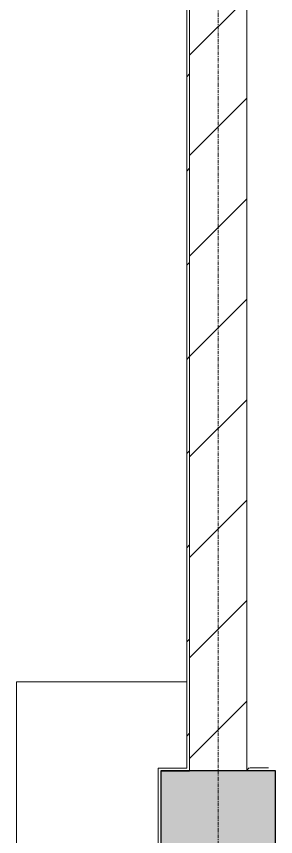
# Model space of a CAD drawing. Header units: millimetres. Extents: x 5121 to 246734, y -48180 to 129206.
# Drawn here: x 99248 to 100153, y 40307 to 43170 of the extents above; entities that cross this region are included whole.
import ezdxf

# ---------------------------------------------------------------- set-up
doc = ezdxf.new("R2010")
doc.units = ezdxf.units.MM
doc.linetypes.add('Grid Line', pattern=[22.225, 12.7, -3.175, 3.175, -3.175])
for name, color, linetype, lineweight in [('0-1', 7, 'Continuous', 5), ('A-WALL', 113, 'Continuous', 9), ('A-WALL-1', 250, 'Continuous', 18), ('A-WALL-PATT-2', 50, 'Continuous', 9), ('A-WALL-PATT-3', 111, 'Continuous', 9), ('G-IMPT-1', 254, 'Continuous', 9), ('I-FURN-1', 253, 'Continuous', 9), ('S-COLS-1', 7, 'Continuous', 5), ('S-COLS-2', 10, 'Continuous', 25), ('S-GRID-1', 1, 'Grid Line', 9)]:
    doc.layers.add(name, color=color, linetype=linetype, lineweight=lineweight)
pattern_1 = [(45, (0, 0), (-164.40233, 164.40233), [])]

# ---------------------------------------------------------------- blocks, each defined once
blk = doc.blocks.new('NCV_TKTC_KET CAU_rvt-1-TKCS_MB TỔNG THỂ TẦNG 1')
at = {"layer": 'S-COLS-1'}
blk.add_hatch(color=256, dxfattribs=at).paths.add_polyline_path([(100152.6, 39236.9), (100152.6, 40536.9), (99752.6, 40535.7), (99752.6, 39236.9), (100127.6, 39236.9)])
at = {"layer": 'S-COLS-2'}
for p, q in [((100152.6, 40536.9), (99752.6, 40536.9)), ((99752.6, 40536.9), (99752.6, 39236.9)), ((100152.6, 39236.9), (100152.6, 40536.9))]:
    blk.add_line(p, q, dxfattribs=at)
blk = doc.blocks.new('MAY GIAT - MAY GIAT_dwg-V161-TKCS_MB TỔNG THỂ TẦNG 1')
at = {"layer": 'G-IMPT-1', "flags": 128}
blk.add_lwpolyline([(5, 596.6), (5, 2.3), (605, 2.3)], dxfattribs=at)
blk = doc.blocks.new('MAY GIAT - MAY GIAT-V172-TKCS_MB TỔNG THỂ TẦNG 1')
at = {"layer": 'I-FURN-1'}
for p, q in [((5, 596.6), (5, 2.3)), ((5, 2.3), (605, 2.3))]:
    blk.add_line(p, q, dxfattribs=at)
blk.add_blockref('MAY GIAT - MAY GIAT_dwg-V161-TKCS_MB TỔNG THỂ TẦNG 1', (0, 0))
blk = doc.blocks.new('NCV_TKTC_TANG 1_rvt-1-TKCS_MB TỔNG THỂ TẦNG 1')
at = {"layer": 'A-WALL-PATT-2'}
h = blk.add_hatch(dxfattribs=at)
h.set_pattern_fill('FP_10', color=256, style=0, pattern_type=2)
h.set_pattern_definition(pattern_1)
h.paths.add_polyline_path([(99852.6, 40536.9), (99852.6, 43836.9), (99842.6, 43836.9), (99842.6, 40536.9), (99851.3, 40536.9)])
at = {"layer": 'A-WALL-1'}
for p, q in [((99842.6, 43826.9), (99842.6, 40545.7)), ((99852.6, 40535.7), (99852.6, 43836.9)), ((99842.6, 40545.7), (99742.6, 40545.7)), ((99742.6, 40545.7), (99742.6, 40535.7)), ((99742.6, 40535.7), (99742.6, 40246.9)), ((99752.6, 40535.7), (99842.6, 40535.7)), ((99752.6, 40246.9), (99752.6, 40535.7)), ((99842.6, 40535.7), (99852.6, 40535.7))]:
    blk.add_line(p, q, dxfattribs=at)
at = {"layer": 'I-FURN-1', "rotation": 269.9999999999998}
blk.add_blockref('MAY GIAT - MAY GIAT-V172-TKCS_MB TỔNG THỂ TẦNG 1', (99245.9, 40851.9), dxfattribs=at)

msp = doc.modelspace()

# ---------------------------------------------------------------- hatches: boundary and pattern name
at = {"layer": 'A-WALL-PATT-3'}
h = msp.add_hatch(dxfattribs=at)
h.set_pattern_fill('FP_1', color=256, style=0, pattern_type=2)
h.set_pattern_definition([(45, (0, 0), (-175.3625, 175.3625), [])])
h.paths.add_polyline_path([(100052.6, 40536.9), (100052.6, 43836.9), (99852.6, 43836.9), (99852.6, 40536.9)])
h = msp.add_hatch(dxfattribs=at)
h.set_pattern_fill('FP_43', color=256, style=0, pattern_type=2)
h.set_pattern_definition(pattern_1)
h.paths.add_polyline_path([(100120.1, 40536.9), (100127.6, 40536.9), (100127.6, 40546.9), (100052.6, 40546.9), (100052.6, 40536.9)])

# ---------------------------------------------------------------- linework, layer by layer
at = {"layer": 'A-WALL'}
msp.add_line((100052.6, 40536.9), (100052.6, 43236.9), dxfattribs=at)
at = {"layer": 'A-WALL-1'}
for p, q in [((99852.6, 43836.9), (99852.6, 40536.9)), ((99852.6, 40536.9), (100052.6, 40536.9)), ((100052.6, 40536.9), (100127.6, 40536.9)), ((100127.6, 40546.9), (100062.6, 40546.9))]:
    msp.add_line(p, q, dxfattribs=at)
at = {"layer": 'S-GRID-1'}
msp.add_line((99952.6, 23210.6), (99952.6, 78232.7), dxfattribs=at)

# ---------------------------------------------------------------- block references
at = {"layer": '0-1'}
for name in ['NCV_TKTC_KET CAU_rvt-1-TKCS_MB TỔNG THỂ TẦNG 1', 'NCV_TKTC_TANG 1_rvt-1-TKCS_MB TỔNG THỂ TẦNG 1']:
    msp.add_blockref(name, (0, 0), dxfattribs=at)

doc.saveas('drawing.dxf')
